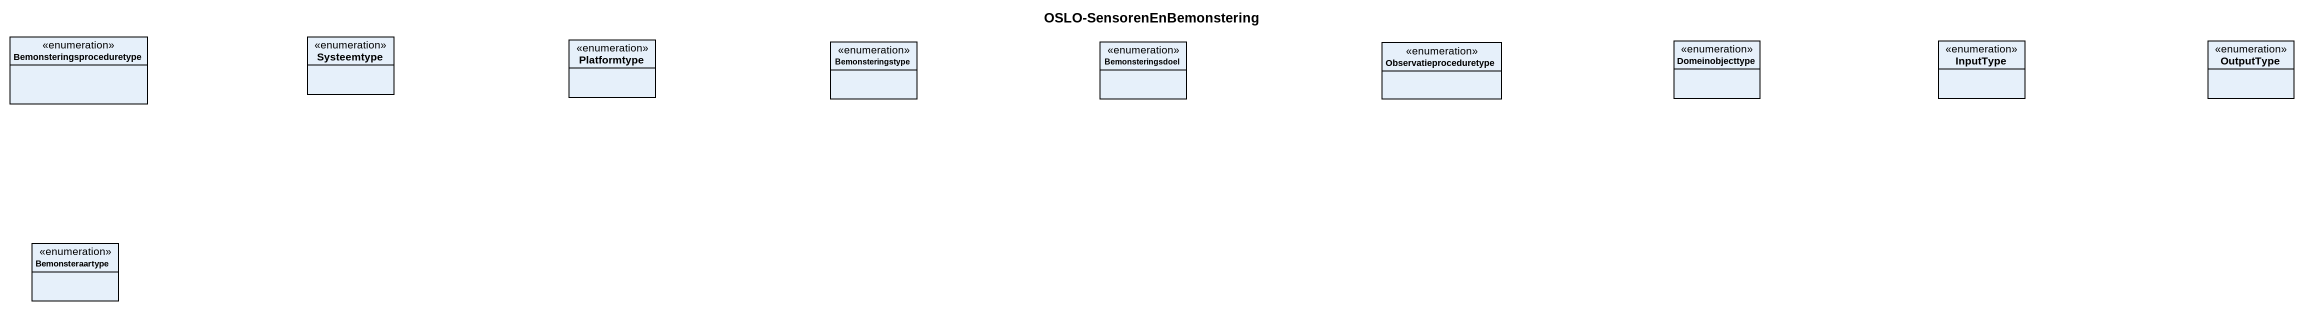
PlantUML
@startuml
title OSLO-SensorenEnBemonstering
hide circle
hide empty members
enum Bemonsteringsproceduretype
enum Systeemtype
enum Platformtype
enum Bemonsteringstype
enum Bemonsteringsdoel
enum Observatieproceduretype
enum Domeinobjecttype
enum InputType
enum OutputType
enum Bemonsteraartype
@enduml
